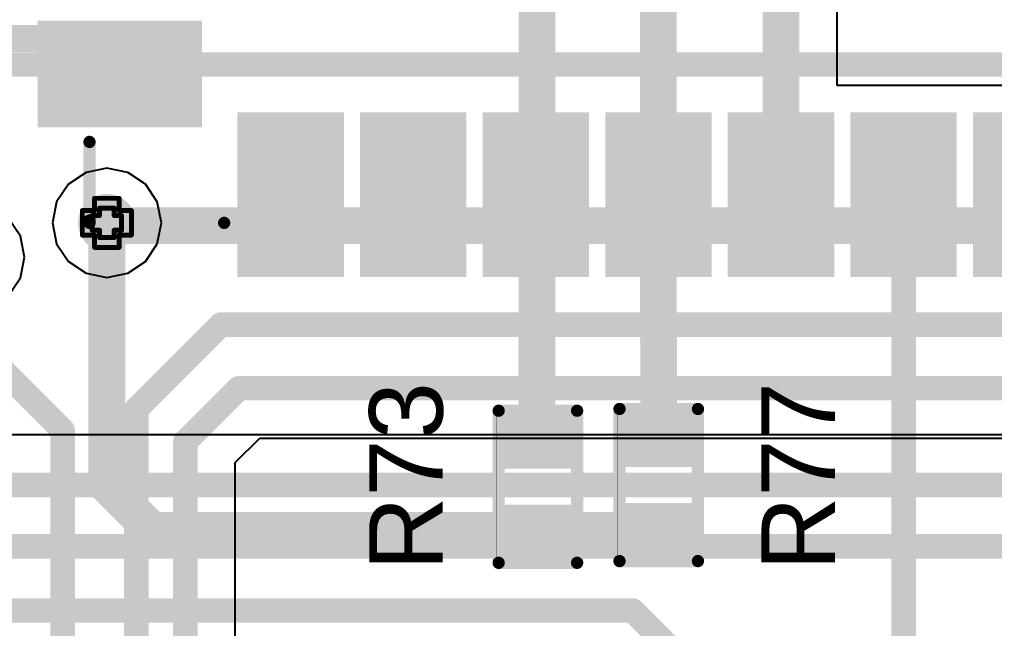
# Model space of a CAD drawing. Header units: inches. Extents: x 0 to 198, y 0 to 199.
# Drawn here: x 3.2224 to 3.6201, y 1.8065 to 2.0547 of the extents above; entities that cross this region are included whole.
import ezdxf

# ---------------------------------------------------------------- set-up
doc = ezdxf.new("R2010")
doc.units = ezdxf.units.IN
doc.header["$MEASUREMENT"] = 0
for name, color, linetype in [('Bottom Layer', 5, 'Continuous'), ('Drill Drawing', 1, 'Continuous'), ('Layer 1', 16, 'Continuous'), ('Layer 2', 76, 'Continuous'), ('Top Layer', 1, 'Continuous'), ('Top Overlay', 2, 'Continuous'), ('Top Paste', 8, 'Continuous'), ('Top Solder', 216, 'Continuous'), ('Via Holes', 16, 'Continuous')]:
    doc.layers.add(name, color=color, linetype=linetype)
doc.styles.add('Arial', font='', dxfattribs={"height": 0.2})
doc.styles.get('Arial').set_extended_font_data('Arial')

# ---------------------------------------------------------------- blocks, each defined once
blk = doc.blocks.new('41_SMD_UFL_M______47')
at = {"layer": 'Top Layer'}
for points in [[(-0.37402, -0.28268), (-0.31496, -0.28268), (-0.31496, -0.31811), (-0.37402, -0.31811)], [(-0.29252, -0.37913), (-0.29252, -0.32008), (-0.25709, -0.32008), (-0.25709, -0.37913)], [(-0.24252, -0.37913), (-0.24252, -0.32008), (-0.20709, -0.32008), (-0.20709, -0.37913)], [(-0.19252, -0.37913), (-0.19252, -0.32008), (-0.15709, -0.32008), (-0.15709, -0.37913)], [(-0.14252, -0.37913), (-0.14252, -0.32008), (-0.10709, -0.32008), (-0.10709, -0.37913)], [(-0.09252, -0.37913), (-0.09252, -0.32008), (-0.05709, -0.32008), (-0.05709, -0.37913)], [(-0.04252, -0.37913), (-0.04252, -0.32008), (-0.00709, -0.32008), (-0.00709, -0.37913)], [(0.00748, -0.37913), (0.00748, -0.32008), (0.04291, -0.32008), (0.04291, -0.37913)]]:
    blk.add_hatch(color=1, dxfattribs=at).paths.add_polyline_path(points)
at = {"layer": 'Top Paste'}
for points in [[(-0.37402, -0.28268), (-0.31496, -0.28268), (-0.31496, -0.31811), (-0.37402, -0.31811)], [(-0.29252, -0.37913), (-0.29252, -0.32008), (-0.25709, -0.32008), (-0.25709, -0.37913)], [(-0.24252, -0.37913), (-0.24252, -0.32008), (-0.20709, -0.32008), (-0.20709, -0.37913)], [(-0.19252, -0.37913), (-0.19252, -0.32008), (-0.15709, -0.32008), (-0.15709, -0.37913)], [(-0.14252, -0.37913), (-0.14252, -0.32008), (-0.10709, -0.32008), (-0.10709, -0.37913)], [(-0.09252, -0.37913), (-0.09252, -0.32008), (-0.05709, -0.32008), (-0.05709, -0.37913)], [(-0.04252, -0.37913), (-0.04252, -0.32008), (-0.00709, -0.32008), (-0.00709, -0.37913)], [(0.00748, -0.37913), (0.00748, -0.32008), (0.04291, -0.32008), (0.04291, -0.37913)]]:
    blk.add_hatch(color=8, dxfattribs=at).paths.add_polyline_path(points)
at = {"layer": 'Top Solder'}
for points in [[(-0.37802, -0.27868), (-0.31096, -0.27868), (-0.31096, -0.32211), (-0.37802, -0.32211)], [(-0.29652, -0.38313), (-0.29652, -0.31608), (-0.25309, -0.31608), (-0.25309, -0.38313)], [(-0.24652, -0.38313), (-0.24652, -0.31608), (-0.20309, -0.31608), (-0.20309, -0.38313)], [(-0.19652, -0.38313), (-0.19652, -0.31608), (-0.15309, -0.31608), (-0.15309, -0.38313)], [(-0.14652, -0.38313), (-0.14652, -0.31608), (-0.10309, -0.31608), (-0.10309, -0.38313)], [(-0.09652, -0.38313), (-0.09652, -0.31608), (-0.05309, -0.31608), (-0.05309, -0.38313)], [(-0.04652, -0.38313), (-0.04652, -0.31608), (-0.00309, -0.31608), (-0.00309, -0.38313)], [(0.00348, -0.38313), (0.00348, -0.31608), (0.04691, -0.31608), (0.04691, -0.38313)]]:
    blk.add_hatch(color=216, dxfattribs=at).paths.add_polyline_path(points)
at = {"layer": 'Top Overlay'}
for points in [[(-0.35684, -0.36008, 0.005, 0.005, 0), (-0.35684, -0.32808, 0.005, 0.005, 0)], [(-0.35684, -0.36108, 0.005, 0.005, 0), (-0.30192, -0.36108, 0.005, 0.005, 0)]]:
    blk.add_lwpolyline(points, format="xyseb", dxfattribs=at)
for points in [[(-0.35809, -0.32808, 0.0025, 0.0025, 1), (-0.35559, -0.32808, 0.0025, 0.0025, 1)], [(-0.35809, -0.36008, 0.0025, 0.0025, 1), (-0.35559, -0.36008, 0.0025, 0.0025, 1)], [(-0.35809, -0.36108, 0.0025, 0.0025, 1), (-0.35559, -0.36108, 0.0025, 0.0025, 1)], [(-0.30317, -0.36108, 0.0025, 0.0025, 1), (-0.30067, -0.36108, 0.0025, 0.0025, 1)]]:
    blk.add_lwpolyline(points, format="xyseb", close=True, dxfattribs=at)
blk = doc.blocks.new('R___0402_114')
at = {"layer": 'Top Layer'}
for points in [[(-0.0275, -0.0125), (-0.0275, 0.0125), (-0.0095, 0.0125), (-0.0095, -0.0125)], [(0.0095, -0.0125), (0.0095, 0.0125), (0.0275, 0.0125), (0.0275, -0.0125)]]:
    blk.add_hatch(color=1, dxfattribs=at).paths.add_polyline_path(points)
at = {"layer": 'Top Paste'}
for points in [[(-0.0275, -0.0125), (-0.0275, 0.0125), (-0.0095, 0.0125), (-0.0095, -0.0125)], [(0.0095, -0.0125), (0.0095, 0.0125), (0.0275, 0.0125), (0.0275, -0.0125)]]:
    blk.add_hatch(color=8, dxfattribs=at).paths.add_polyline_path(points)
at = {"layer": 'Top Solder'}
for points in [[(-0.02967, -0.01466), (-0.02967, 0.01467), (-0.00733, 0.01467), (-0.00733, -0.01466)], [(0.00733, -0.01466), (0.00733, 0.01467), (0.02967, 0.01467), (0.02967, -0.01466)]]:
    blk.add_hatch(color=216, dxfattribs=at).paths.add_polyline_path(points)
at = {"layer": 'Top Overlay'}
for points in [[(-0.031, -0.016, 0.005, 0.005, 0), (-0.031, 0.016, 0.005, 0.005, 0)], [(0.031, 0.016, 0.005, 0.005, 0), (-0.031, 0.016, 0.005, 0.005, 0)], [(0.031, -0.016, 0.005, 0.005, 0), (0.031, 0.016, 0.005, 0.005, 0)], [(0.031, -0.016, 0.005, 0.005, 0), (-0.031, -0.016, 0.005, 0.005, 0)], [(0.032, -0.017, 0.000127, 0.000127, 0), (-0.032, -0.017, 0.000127, 0.000127, 0)]]:
    blk.add_lwpolyline(points, format="xyseb", dxfattribs=at)
for points in [[(-0.03225, 0.016, 0.0025, 0.0025, 1), (-0.02975, 0.016, 0.0025, 0.0025, 1)], [(-0.03225, 0.016, 0.0025, 0.0025, 1), (-0.02975, 0.016, 0.0025, 0.0025, 1)], [(0.02975, 0.016, 0.0025, 0.0025, 1), (0.03225, 0.016, 0.0025, 0.0025, 1)], [(0.02975, 0.016, 0.0025, 0.0025, 1), (0.03225, 0.016, 0.0025, 0.0025, 1)], [(-0.03225, -0.016, 0.0025, 0.0025, 1), (-0.02975, -0.016, 0.0025, 0.0025, 1)], [(-0.03225, -0.016, 0.0025, 0.0025, 1), (-0.02975, -0.016, 0.0025, 0.0025, 1)], [(0.02975, -0.016, 0.0025, 0.0025, 1), (0.03225, -0.016, 0.0025, 0.0025, 1)], [(0.02975, -0.016, 0.0025, 0.0025, 1), (0.03225, -0.016, 0.0025, 0.0025, 1)], [(-0.03203, -0.017, 0.0000635, 0.0000635, 1), (-0.03197, -0.017, 0.0000635, 0.0000635, 1)], [(0.03197, -0.017, 0.0000635, 0.0000635, 1), (0.03203, -0.017, 0.0000635, 0.0000635, 1)]]:
    blk.add_lwpolyline(points, format="xyseb", close=True, dxfattribs=at)
blk = doc.blocks.new('R___0402_118')
at = {"layer": 'Top Layer'}
for points in [[(-0.0275, -0.0125), (-0.0275, 0.0125), (-0.0095, 0.0125), (-0.0095, -0.0125)], [(0.0095, -0.0125), (0.0095, 0.0125), (0.0275, 0.0125), (0.0275, -0.0125)]]:
    blk.add_hatch(color=1, dxfattribs=at).paths.add_polyline_path(points)
at = {"layer": 'Top Paste'}
for points in [[(-0.0275, -0.0125), (-0.0275, 0.0125), (-0.0095, 0.0125), (-0.0095, -0.0125)], [(0.0095, -0.0125), (0.0095, 0.0125), (0.0275, 0.0125), (0.0275, -0.0125)]]:
    blk.add_hatch(color=8, dxfattribs=at).paths.add_polyline_path(points)
at = {"layer": 'Top Solder'}
for points in [[(-0.02967, -0.01467), (-0.02967, 0.01466), (-0.00733, 0.01466), (-0.00733, -0.01467)], [(0.00733, -0.01467), (0.00733, 0.01466), (0.02967, 0.01466), (0.02967, -0.01467)]]:
    blk.add_hatch(color=216, dxfattribs=at).paths.add_polyline_path(points)
at = {"layer": 'Top Overlay'}
for points in [[(0.031, 0.016, 0.005, 0.005, 0), (-0.031, 0.016, 0.005, 0.005, 0)], [(-0.031, -0.016, 0.005, 0.005, 0), (-0.031, 0.016, 0.005, 0.005, 0)], [(0.031, -0.016, 0.005, 0.005, 0), (0.031, 0.016, 0.005, 0.005, 0)], [(0.031, -0.016, 0.005, 0.005, 0), (-0.031, -0.016, 0.005, 0.005, 0)], [(0.032, -0.017, 0.000127, 0.000127, 0), (-0.032, -0.017, 0.000127, 0.000127, 0)]]:
    blk.add_lwpolyline(points, format="xyseb", dxfattribs=at)
for points in [[(-0.03225, 0.016, 0.0025, 0.0025, 1), (-0.02975, 0.016, 0.0025, 0.0025, 1)], [(-0.03225, 0.016, 0.0025, 0.0025, 1), (-0.02975, 0.016, 0.0025, 0.0025, 1)], [(0.02975, 0.016, 0.0025, 0.0025, 1), (0.03225, 0.016, 0.0025, 0.0025, 1)], [(0.02975, 0.016, 0.0025, 0.0025, 1), (0.03225, 0.016, 0.0025, 0.0025, 1)], [(-0.03225, -0.016, 0.0025, 0.0025, 1), (-0.02975, -0.016, 0.0025, 0.0025, 1)], [(-0.03225, -0.016, 0.0025, 0.0025, 1), (-0.02975, -0.016, 0.0025, 0.0025, 1)], [(0.02975, -0.016, 0.0025, 0.0025, 1), (0.03225, -0.016, 0.0025, 0.0025, 1)], [(0.02975, -0.016, 0.0025, 0.0025, 1), (0.03225, -0.016, 0.0025, 0.0025, 1)], [(-0.03203, -0.017, 0.0000635, 0.0000635, 1), (-0.03197, -0.017, 0.0000635, 0.0000635, 1)], [(0.03197, -0.017, 0.0000635, 0.0000635, 1), (0.03203, -0.017, 0.0000635, 0.0000635, 1)]]:
    blk.add_lwpolyline(points, format="xyseb", close=True, dxfattribs=at)

msp = doc.modelspace()

# ---------------------------------------------------------------- hatches: boundary and pattern name
at = {"layer": 'Bottom Layer'}
h = msp.add_hatch(color=5, dxfattribs=at)
edge = h.paths.add_edge_path()
edge.add_arc((3.25802, 1.97184), 0.01181, 0, 360)
at = {"layer": 'Layer 1'}
h = msp.add_hatch(color=16, dxfattribs=at)
edge = h.paths.add_edge_path()
edge.add_arc((3.25802, 1.97184), 0.01181, 0, 360)
at = {"layer": 'Layer 2'}
h = msp.add_hatch(color=76, dxfattribs=at)
edge = h.paths.add_edge_path()
edge.add_arc((3.25802, 1.97184), 0.01181, 0, 360)
at = {"layer": 'Top Layer'}
h = msp.add_hatch(color=1, dxfattribs=at)
edge = h.paths.add_edge_path()
edge.add_arc((3.25802, 1.97184), 0.01181, 0, 360)
at = {"layer": 'Via Holes'}
h = msp.add_hatch(color=7, dxfattribs=at)
edge = h.paths.add_edge_path()
edge.add_arc((3.25802, 1.97184), 0.00591, 0, 360)

# ---------------------------------------------------------------- linework, layer by layer
at = {"layer": 'Bottom Layer'}
for p, q in [((3.31039, 1.87411), (3.32035, 1.88407)), ((3.32035, 1.88407), (3.85706, 1.88407)), ((3.31039, 1.3878), (3.31039, 1.87411))]:
    msp.add_line(p, q, dxfattribs=at)
for points in [[(1.04385, 2.03639, 0.01, 0.01, 0), (3.78274, 2.03639, 0.01, 0.01, 0)], [(3.25802, 1.97184, 0.015, 0.015, 0), (3.2592, 1.97067, 0.015, 0.015, 0)], [(3.2592, 1.97067, 0.015, 0.015, 0), (3.78355, 1.97067, 0.015, 0.015, 0)], [(3.27, 1.89585, 0.01, 0.01, 0), (3.30453, 1.93038, 0.01, 0.01, 0)], [(3.30453, 1.93038, 0.01, 0.01, 0), (3.73205, 1.93038, 0.01, 0.01, 0)], [(3.21255, 1.91472, 0.01, 0.01, 0), (3.23996, 1.8873, 0.01, 0.01, 0)], [(3.29, 1.88256, 0.01, 0.01, 0), (3.3119, 1.90446, 0.01, 0.01, 0)], [(3.3119, 1.90446, 0.01, 0.01, 0), (3.85706, 1.90446, 0.01, 0.01, 0)], [(3.27, 1.40185, 0.01, 0.01, 0), (3.27, 1.89585, 0.01, 0.01, 0)], [(3.23996, 1.41274, 0.01, 0.01, 0), (3.23996, 1.8873, 0.01, 0.01, 0)], [(3.29, 1.3878, 0.01, 0.01, 0), (3.29, 1.88256, 0.01, 0.01, 0)]]:
    msp.add_lwpolyline(points, format="xyseb", dxfattribs=at)
for points in [[(3.25427, 1.97184, 0.0075, 0.0075, 1), (3.26177, 1.97184, 0.0075, 0.0075, 1)], [(3.25545, 1.97067, 0.0075, 0.0075, 1), (3.26295, 1.97067, 0.0075, 0.0075, 1)], [(3.25545, 1.97067, 0.0075, 0.0075, 1), (3.26295, 1.97067, 0.0075, 0.0075, 1)], [(3.30203, 1.93038, 0.005, 0.005, 1), (3.30703, 1.93038, 0.005, 0.005, 1)], [(3.30203, 1.93038, 0.005, 0.005, 1), (3.30703, 1.93038, 0.005, 0.005, 1)], [(3.3094, 1.90446, 0.005, 0.005, 1), (3.3144, 1.90446, 0.005, 0.005, 1)], [(3.3094, 1.90446, 0.005, 0.005, 1), (3.3144, 1.90446, 0.005, 0.005, 1)], [(3.2675, 1.89585, 0.005, 0.005, 1), (3.2725, 1.89585, 0.005, 0.005, 1)], [(3.2675, 1.89585, 0.005, 0.005, 1), (3.2725, 1.89585, 0.005, 0.005, 1)], [(3.23746, 1.8873, 0.005, 0.005, 1), (3.24246, 1.8873, 0.005, 0.005, 1)], [(3.23746, 1.8873, 0.005, 0.005, 1), (3.24246, 1.8873, 0.005, 0.005, 1)], [(3.2875, 1.88256, 0.005, 0.005, 1), (3.2925, 1.88256, 0.005, 0.005, 1)], [(3.2875, 1.88256, 0.005, 0.005, 1), (3.2925, 1.88256, 0.005, 0.005, 1)]]:
    msp.add_lwpolyline(points, format="xyseb", close=True, dxfattribs=at)
at = {"layer": 'Drill Drawing'}
for points in [[(3.25302, 1.97684, 0.002, 0.002, 0), (3.25302, 1.98184, 0.002, 0.002, 0)], [(3.25302, 1.98184, 0.002, 0.002, 0), (3.26302, 1.98184, 0.002, 0.002, 0)], [(3.26302, 1.97684, 0.002, 0.002, 0), (3.26302, 1.98184, 0.002, 0.002, 0)], [(3.24802, 1.96684, 0.002, 0.002, 0), (3.24802, 1.97684, 0.002, 0.002, 0)], [(3.24802, 1.97684, 0.002, 0.002, 0), (3.25302, 1.97684, 0.002, 0.002, 0)], [(3.25502, 1.97484, 0.002, 0.002, 0), (3.25502, 1.97784, 0.002, 0.002, 0)], [(3.25502, 1.97784, 0.002, 0.002, 0), (3.26102, 1.97784, 0.002, 0.002, 0)], [(3.26102, 1.97484, 0.002, 0.002, 0), (3.26102, 1.97784, 0.002, 0.002, 0)], [(3.26302, 1.97684, 0.002, 0.002, 0), (3.26802, 1.97684, 0.002, 0.002, 0)], [(3.26802, 1.96684, 0.002, 0.002, 0), (3.26802, 1.97684, 0.002, 0.002, 0)], [(3.25202, 1.96884, 0.002, 0.002, 0), (3.25202, 1.97484, 0.002, 0.002, 0)], [(3.25202, 1.97484, 0.002, 0.002, 0), (3.25502, 1.97484, 0.002, 0.002, 0)], [(3.26102, 1.97484, 0.002, 0.002, 0), (3.26402, 1.97484, 0.002, 0.002, 0)], [(3.26402, 1.96884, 0.002, 0.002, 0), (3.26402, 1.97484, 0.002, 0.002, 0)], [(3.25202, 1.96884, 0.002, 0.002, 0), (3.25502, 1.96884, 0.002, 0.002, 0)], [(3.25502, 1.96584, 0.002, 0.002, 0), (3.25502, 1.96884, 0.002, 0.002, 0)], [(3.26102, 1.96884, 0.002, 0.002, 0), (3.26402, 1.96884, 0.002, 0.002, 0)], [(3.26102, 1.96584, 0.002, 0.002, 0), (3.26102, 1.96884, 0.002, 0.002, 0)], [(3.24802, 1.96684, 0.002, 0.002, 0), (3.25302, 1.96684, 0.002, 0.002, 0)], [(3.25302, 1.96184, 0.002, 0.002, 0), (3.25302, 1.96684, 0.002, 0.002, 0)], [(3.25502, 1.96584, 0.002, 0.002, 0), (3.26102, 1.96584, 0.002, 0.002, 0)], [(3.26302, 1.96684, 0.002, 0.002, 0), (3.26802, 1.96684, 0.002, 0.002, 0)], [(3.26302, 1.96184, 0.002, 0.002, 0), (3.26302, 1.96684, 0.002, 0.002, 0)], [(3.25302, 1.96184, 0.002, 0.002, 0), (3.26302, 1.96184, 0.002, 0.002, 0)]]:
    msp.add_lwpolyline(points, format="xyseb", dxfattribs=at)
for points in [[(3.25252, 1.98184, 0.001, 0.001, 1), (3.25352, 1.98184, 0.001, 0.001, 1)], [(3.25252, 1.98184, 0.001, 0.001, 1), (3.25352, 1.98184, 0.001, 0.001, 1)], [(3.26252, 1.98184, 0.001, 0.001, 1), (3.26352, 1.98184, 0.001, 0.001, 1)], [(3.26252, 1.98184, 0.001, 0.001, 1), (3.26352, 1.98184, 0.001, 0.001, 1)], [(3.24752, 1.97684, 0.001, 0.001, 1), (3.24852, 1.97684, 0.001, 0.001, 1)], [(3.24752, 1.97684, 0.001, 0.001, 1), (3.24852, 1.97684, 0.001, 0.001, 1)], [(3.25252, 1.97684, 0.001, 0.001, 1), (3.25352, 1.97684, 0.001, 0.001, 1)], [(3.25252, 1.97684, 0.001, 0.001, 1), (3.25352, 1.97684, 0.001, 0.001, 1)], [(3.25452, 1.97784, 0.001, 0.001, 1), (3.25552, 1.97784, 0.001, 0.001, 1)], [(3.25452, 1.97784, 0.001, 0.001, 1), (3.25552, 1.97784, 0.001, 0.001, 1)], [(3.26052, 1.97784, 0.001, 0.001, 1), (3.26152, 1.97784, 0.001, 0.001, 1)], [(3.26052, 1.97784, 0.001, 0.001, 1), (3.26152, 1.97784, 0.001, 0.001, 1)], [(3.26252, 1.97684, 0.001, 0.001, 1), (3.26352, 1.97684, 0.001, 0.001, 1)], [(3.26252, 1.97684, 0.001, 0.001, 1), (3.26352, 1.97684, 0.001, 0.001, 1)], [(3.26752, 1.97684, 0.001, 0.001, 1), (3.26852, 1.97684, 0.001, 0.001, 1)], [(3.26752, 1.97684, 0.001, 0.001, 1), (3.26852, 1.97684, 0.001, 0.001, 1)], [(3.25152, 1.97484, 0.001, 0.001, 1), (3.25252, 1.97484, 0.001, 0.001, 1)], [(3.25152, 1.97484, 0.001, 0.001, 1), (3.25252, 1.97484, 0.001, 0.001, 1)], [(3.25452, 1.97484, 0.001, 0.001, 1), (3.25552, 1.97484, 0.001, 0.001, 1)], [(3.25452, 1.97484, 0.001, 0.001, 1), (3.25552, 1.97484, 0.001, 0.001, 1)], [(3.26052, 1.97484, 0.001, 0.001, 1), (3.26152, 1.97484, 0.001, 0.001, 1)], [(3.26052, 1.97484, 0.001, 0.001, 1), (3.26152, 1.97484, 0.001, 0.001, 1)], [(3.26352, 1.97484, 0.001, 0.001, 1), (3.26452, 1.97484, 0.001, 0.001, 1)], [(3.26352, 1.97484, 0.001, 0.001, 1), (3.26452, 1.97484, 0.001, 0.001, 1)], [(3.25152, 1.96884, 0.001, 0.001, 1), (3.25252, 1.96884, 0.001, 0.001, 1)], [(3.25152, 1.96884, 0.001, 0.001, 1), (3.25252, 1.96884, 0.001, 0.001, 1)], [(3.25452, 1.96884, 0.001, 0.001, 1), (3.25552, 1.96884, 0.001, 0.001, 1)], [(3.25452, 1.96884, 0.001, 0.001, 1), (3.25552, 1.96884, 0.001, 0.001, 1)], [(3.26052, 1.96884, 0.001, 0.001, 1), (3.26152, 1.96884, 0.001, 0.001, 1)], [(3.26052, 1.96884, 0.001, 0.001, 1), (3.26152, 1.96884, 0.001, 0.001, 1)], [(3.26352, 1.96884, 0.001, 0.001, 1), (3.26452, 1.96884, 0.001, 0.001, 1)], [(3.26352, 1.96884, 0.001, 0.001, 1), (3.26452, 1.96884, 0.001, 0.001, 1)], [(3.24752, 1.96684, 0.001, 0.001, 1), (3.24852, 1.96684, 0.001, 0.001, 1)], [(3.24752, 1.96684, 0.001, 0.001, 1), (3.24852, 1.96684, 0.001, 0.001, 1)], [(3.25252, 1.96684, 0.001, 0.001, 1), (3.25352, 1.96684, 0.001, 0.001, 1)], [(3.25252, 1.96684, 0.001, 0.001, 1), (3.25352, 1.96684, 0.001, 0.001, 1)], [(3.25452, 1.96584, 0.001, 0.001, 1), (3.25552, 1.96584, 0.001, 0.001, 1)], [(3.25452, 1.96584, 0.001, 0.001, 1), (3.25552, 1.96584, 0.001, 0.001, 1)], [(3.26052, 1.96584, 0.001, 0.001, 1), (3.26152, 1.96584, 0.001, 0.001, 1)], [(3.26052, 1.96584, 0.001, 0.001, 1), (3.26152, 1.96584, 0.001, 0.001, 1)], [(3.26252, 1.96684, 0.001, 0.001, 1), (3.26352, 1.96684, 0.001, 0.001, 1)], [(3.26252, 1.96684, 0.001, 0.001, 1), (3.26352, 1.96684, 0.001, 0.001, 1)], [(3.26752, 1.96684, 0.001, 0.001, 1), (3.26852, 1.96684, 0.001, 0.001, 1)], [(3.26752, 1.96684, 0.001, 0.001, 1), (3.26852, 1.96684, 0.001, 0.001, 1)], [(3.25252, 1.96184, 0.001, 0.001, 1), (3.25352, 1.96184, 0.001, 0.001, 1)], [(3.25252, 1.96184, 0.001, 0.001, 1), (3.25352, 1.96184, 0.001, 0.001, 1)], [(3.26252, 1.96184, 0.001, 0.001, 1), (3.26352, 1.96184, 0.001, 0.001, 1)], [(3.26252, 1.96184, 0.001, 0.001, 1), (3.26352, 1.96184, 0.001, 0.001, 1)]]:
    msp.add_lwpolyline(points, format="xyseb", close=True, dxfattribs=at)
at = {"layer": 'Layer 1'}
for p, q in [((3.24951, 1.99239), (3.2423, 1.98757)), ((3.25802, 1.99408), (3.24951, 1.99239)), ((3.26653, 1.99239), (3.25802, 1.99408)), ((3.27375, 1.98757), (3.26653, 1.99239)), ((3.2423, 1.98757), (3.23748, 1.98035)), ((3.27857, 1.98035), (3.27375, 1.98757)), ((3.23748, 1.98035), (3.23578, 1.97184)), ((3.28026, 1.97184), (3.27857, 1.98035)), ((3.22277, 1.96641), (3.21794, 1.97362)), ((3.23578, 1.97184), (3.23748, 1.96333)), ((3.27857, 1.96333), (3.28026, 1.97184)), ((3.22446, 1.9579), (3.22277, 1.96641)), ((3.23748, 1.96333), (3.2423, 1.95612)), ((3.27375, 1.95612), (3.27857, 1.96333)), ((3.22277, 1.94939), (3.22446, 1.9579)), ((3.2423, 1.95612), (3.24951, 1.9513)), ((3.26653, 1.9513), (3.27375, 1.95612)), ((3.21794, 1.94217), (3.22277, 1.94939)), ((3.24951, 1.9513), (3.25802, 1.94961)), ((3.25802, 1.94961), (3.26653, 1.9513))]:
    msp.add_line(p, q, dxfattribs=at)
at = {"layer": 'Layer 2'}
for p, q in [((3.22277, 1.96641), (3.21794, 1.97362)), ((3.22446, 1.9579), (3.22277, 1.96641)), ((3.22277, 1.94939), (3.22446, 1.9579)), ((3.21794, 1.94217), (3.22277, 1.94939)), ((4.24126, 1.88539), (3.02471, 1.88539))]:
    msp.add_line(p, q, dxfattribs=at)
for points in [[(2.925, 1.865, 0.01, 0.01, 0), (4.25, 1.865, 0.01, 0.01, 0)], [(2.895, 1.84, 0.01, 0.01, 0), (4.282, 1.84, 0.01, 0.01, 0)]]:
    msp.add_lwpolyline(points, format="xyseb", dxfattribs=at)
at = {"layer": 'Top Layer'}
for p, q in [((3.55592, 2.02784), (3.55592, 2.18253)), ((3.7598, 2.02784), (3.55592, 2.02784))]:
    msp.add_line(p, q, dxfattribs=at)
for points in [[(3.43346, 1.9338, 0.015, 0.015, 0), (3.43346, 2.18253, 0.015, 0.015, 0)], [(3.48298, 1.92411, 0.015, 0.015, 0), (3.48298, 2.18253, 0.015, 0.015, 0)], [(3.53298, 1.98332, 0.015, 0.015, 0), (3.53298, 2.18253, 0.015, 0.015, 0)], [(3.20569, 2.04703, 0.011, 0.011, 0), (3.22829, 2.04703, 0.011, 0.011, 0)], [(3.22829, 2.04703, 0.011, 0.011, -0.024103), (3.23305, 2.0468, 0.011, 0.011, 0)], [(3.23305, 2.0468, 0.011, 0.011, -0.052175), (3.24315, 2.04474, 0.011, 0.011, 0)], [(3.24315, 2.04474, 0.011, 0.011, -0.120705), (3.26329, 2.03253, 0.011, 0.011, 0)], [(3.58298, 1.75101, 0.01, 0.01, 0), (3.58298, 1.98332, 0.01, 0.01, 0)], [(3.25802, 1.865, 0.015, 0.015, 0), (3.25802, 1.97184, 0.015, 0.015, 0)], [(3.4334, 1.88318, 0.015, 0.015, 0), (3.4334, 1.9338, 0.015, 0.015, 0)], [(3.4831, 1.88347, 0.015, 0.015, 0), (3.4831, 1.92398, 0.015, 0.015, 0)], [(3.4334, 1.88318, 0.015, 0.015, 0), (3.43381, 1.88277, 0.015, 0.015, 0)], [(3.25802, 1.865, 0.015, 0.015, 0), (3.27655, 1.84647, 0.015, 0.015, 0)], [(3.27655, 1.84647, 0.015, 0.015, 0), (3.4831, 1.84647, 0.015, 0.015, 0)], [(2.71805, 1.81381, 0.01, 0.01, 0), (3.47256, 1.81381, 0.01, 0.01, 0)], [(3.47256, 1.81381, 0.01, 0.01, 0), (3.5855, 1.70087, 0.01, 0.01, 0)]]:
    msp.add_lwpolyline(points, format="xyseb", dxfattribs=at)
for points in [[(3.22554, 2.04703, 0.0055, 0.0055, 1), (3.23104, 2.04703, 0.0055, 0.0055, 1)], [(3.22554, 2.04703, 0.0055, 0.0055, 1), (3.23104, 2.04703, 0.0055, 0.0055, 1)], [(3.2303, 2.0468, 0.0055, 0.0055, 1), (3.2358, 2.0468, 0.0055, 0.0055, 1)], [(3.2303, 2.0468, 0.0055, 0.0055, 1), (3.2358, 2.0468, 0.0055, 0.0055, 1)], [(3.2404, 2.04474, 0.0055, 0.0055, 1), (3.2459, 2.04474, 0.0055, 0.0055, 1)], [(3.2404, 2.04474, 0.0055, 0.0055, 1), (3.2459, 2.04474, 0.0055, 0.0055, 1)], [(3.26054, 2.03253, 0.0055, 0.0055, 1), (3.26604, 2.03253, 0.0055, 0.0055, 1)], [(3.52923, 1.98332, 0.0075, 0.0075, 1), (3.53673, 1.98332, 0.0075, 0.0075, 1)], [(3.58048, 1.98332, 0.005, 0.005, 1), (3.58548, 1.98332, 0.005, 0.005, 1)], [(3.25427, 1.97184, 0.0075, 0.0075, 1), (3.26177, 1.97184, 0.0075, 0.0075, 1)], [(3.42965, 1.9338, 0.0075, 0.0075, 1), (3.43715, 1.9338, 0.0075, 0.0075, 1)], [(3.42971, 1.9338, 0.0075, 0.0075, 1), (3.43721, 1.9338, 0.0075, 0.0075, 1)], [(3.47923, 1.92411, 0.0075, 0.0075, 1), (3.48673, 1.92411, 0.0075, 0.0075, 1)], [(3.47935, 1.92398, 0.0075, 0.0075, 1), (3.48685, 1.92398, 0.0075, 0.0075, 1)], [(3.42965, 1.88318, 0.0075, 0.0075, 1), (3.43715, 1.88318, 0.0075, 0.0075, 1)], [(3.42965, 1.88318, 0.0075, 0.0075, 1), (3.43715, 1.88318, 0.0075, 0.0075, 1)], [(3.43006, 1.88277, 0.0075, 0.0075, 1), (3.43756, 1.88277, 0.0075, 0.0075, 1)], [(3.47935, 1.88347, 0.0075, 0.0075, 1), (3.48685, 1.88347, 0.0075, 0.0075, 1)], [(3.25427, 1.865, 0.0075, 0.0075, 1), (3.26177, 1.865, 0.0075, 0.0075, 1)], [(3.25427, 1.865, 0.0075, 0.0075, 1), (3.26177, 1.865, 0.0075, 0.0075, 1)], [(3.2728, 1.84647, 0.0075, 0.0075, 1), (3.2803, 1.84647, 0.0075, 0.0075, 1)], [(3.2728, 1.84647, 0.0075, 0.0075, 1), (3.2803, 1.84647, 0.0075, 0.0075, 1)], [(3.47935, 1.84647, 0.0075, 0.0075, 1), (3.48685, 1.84647, 0.0075, 0.0075, 1)], [(3.47006, 1.81381, 0.005, 0.005, 1), (3.47506, 1.81381, 0.005, 0.005, 1)], [(3.47006, 1.81381, 0.005, 0.005, 1), (3.47506, 1.81381, 0.005, 0.005, 1)]]:
    msp.add_lwpolyline(points, format="xyseb", close=True, dxfattribs=at)

# ---------------------------------------------------------------- block references
msp.add_blockref('41_SMD_UFL_M______47', (3.60778, 2.33292))
at = {"rotation": 270}
for name, p in [('R___0402_118', (3.43381, 1.86427)), ('R___0402_114', (3.4831, 1.86498))]:
    msp.add_blockref(name, p, dxfattribs=at)

# ---------------------------------------------------------------- texts
at = {"layer": 'Top Overlay', "style": 'Arial'}
for s, p in [('R73', (3.395, 1.83001)), ('R77', (3.555, 1.83001))]:
    msp.add_text(s, height=0.03, rotation=90, dxfattribs=at).set_placement(p)

doc.saveas('drawing.dxf')
